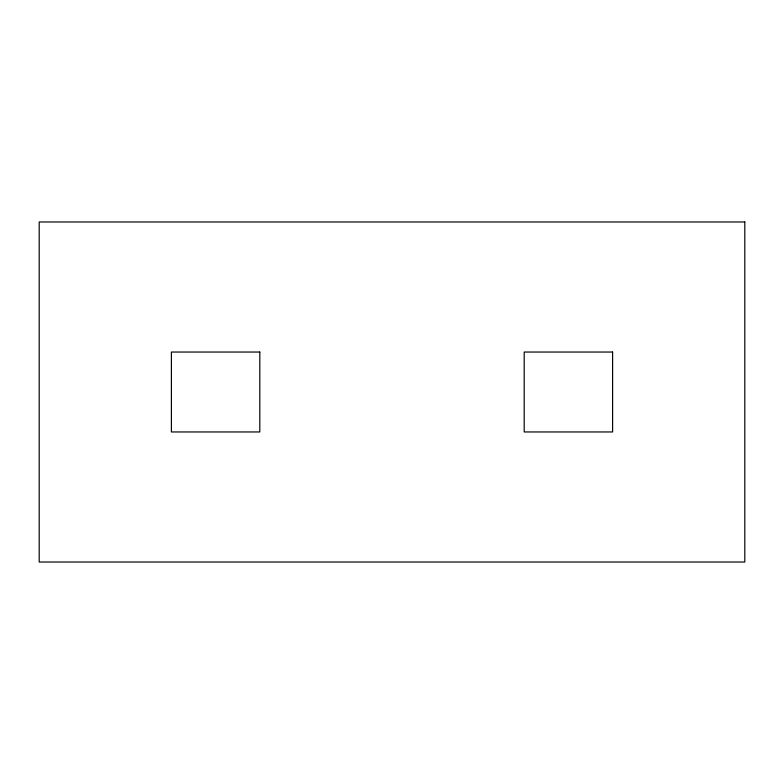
<?xml version="1.0" encoding="UTF-8"?>
<svg xmlns="http://www.w3.org/2000/svg" width="784" height="784" viewBox="0 0 784 784"><rect width="100%" height="100%" fill="white"/><g stroke="black" fill="none" stroke-linecap="round" stroke-linejoin="round"><path stroke-width="1.18" d="M744.8 221.98L39.2 221.98L39.2 562.02L744.8 562.02L744.8 221.98M259.808 352.045L171.392 352.045L171.392 431.955L259.808 431.955L259.808 352.045M612.608 352.045L524.192 352.045L524.192 431.955L612.608 431.955L612.608 352.045"/></g></svg>
